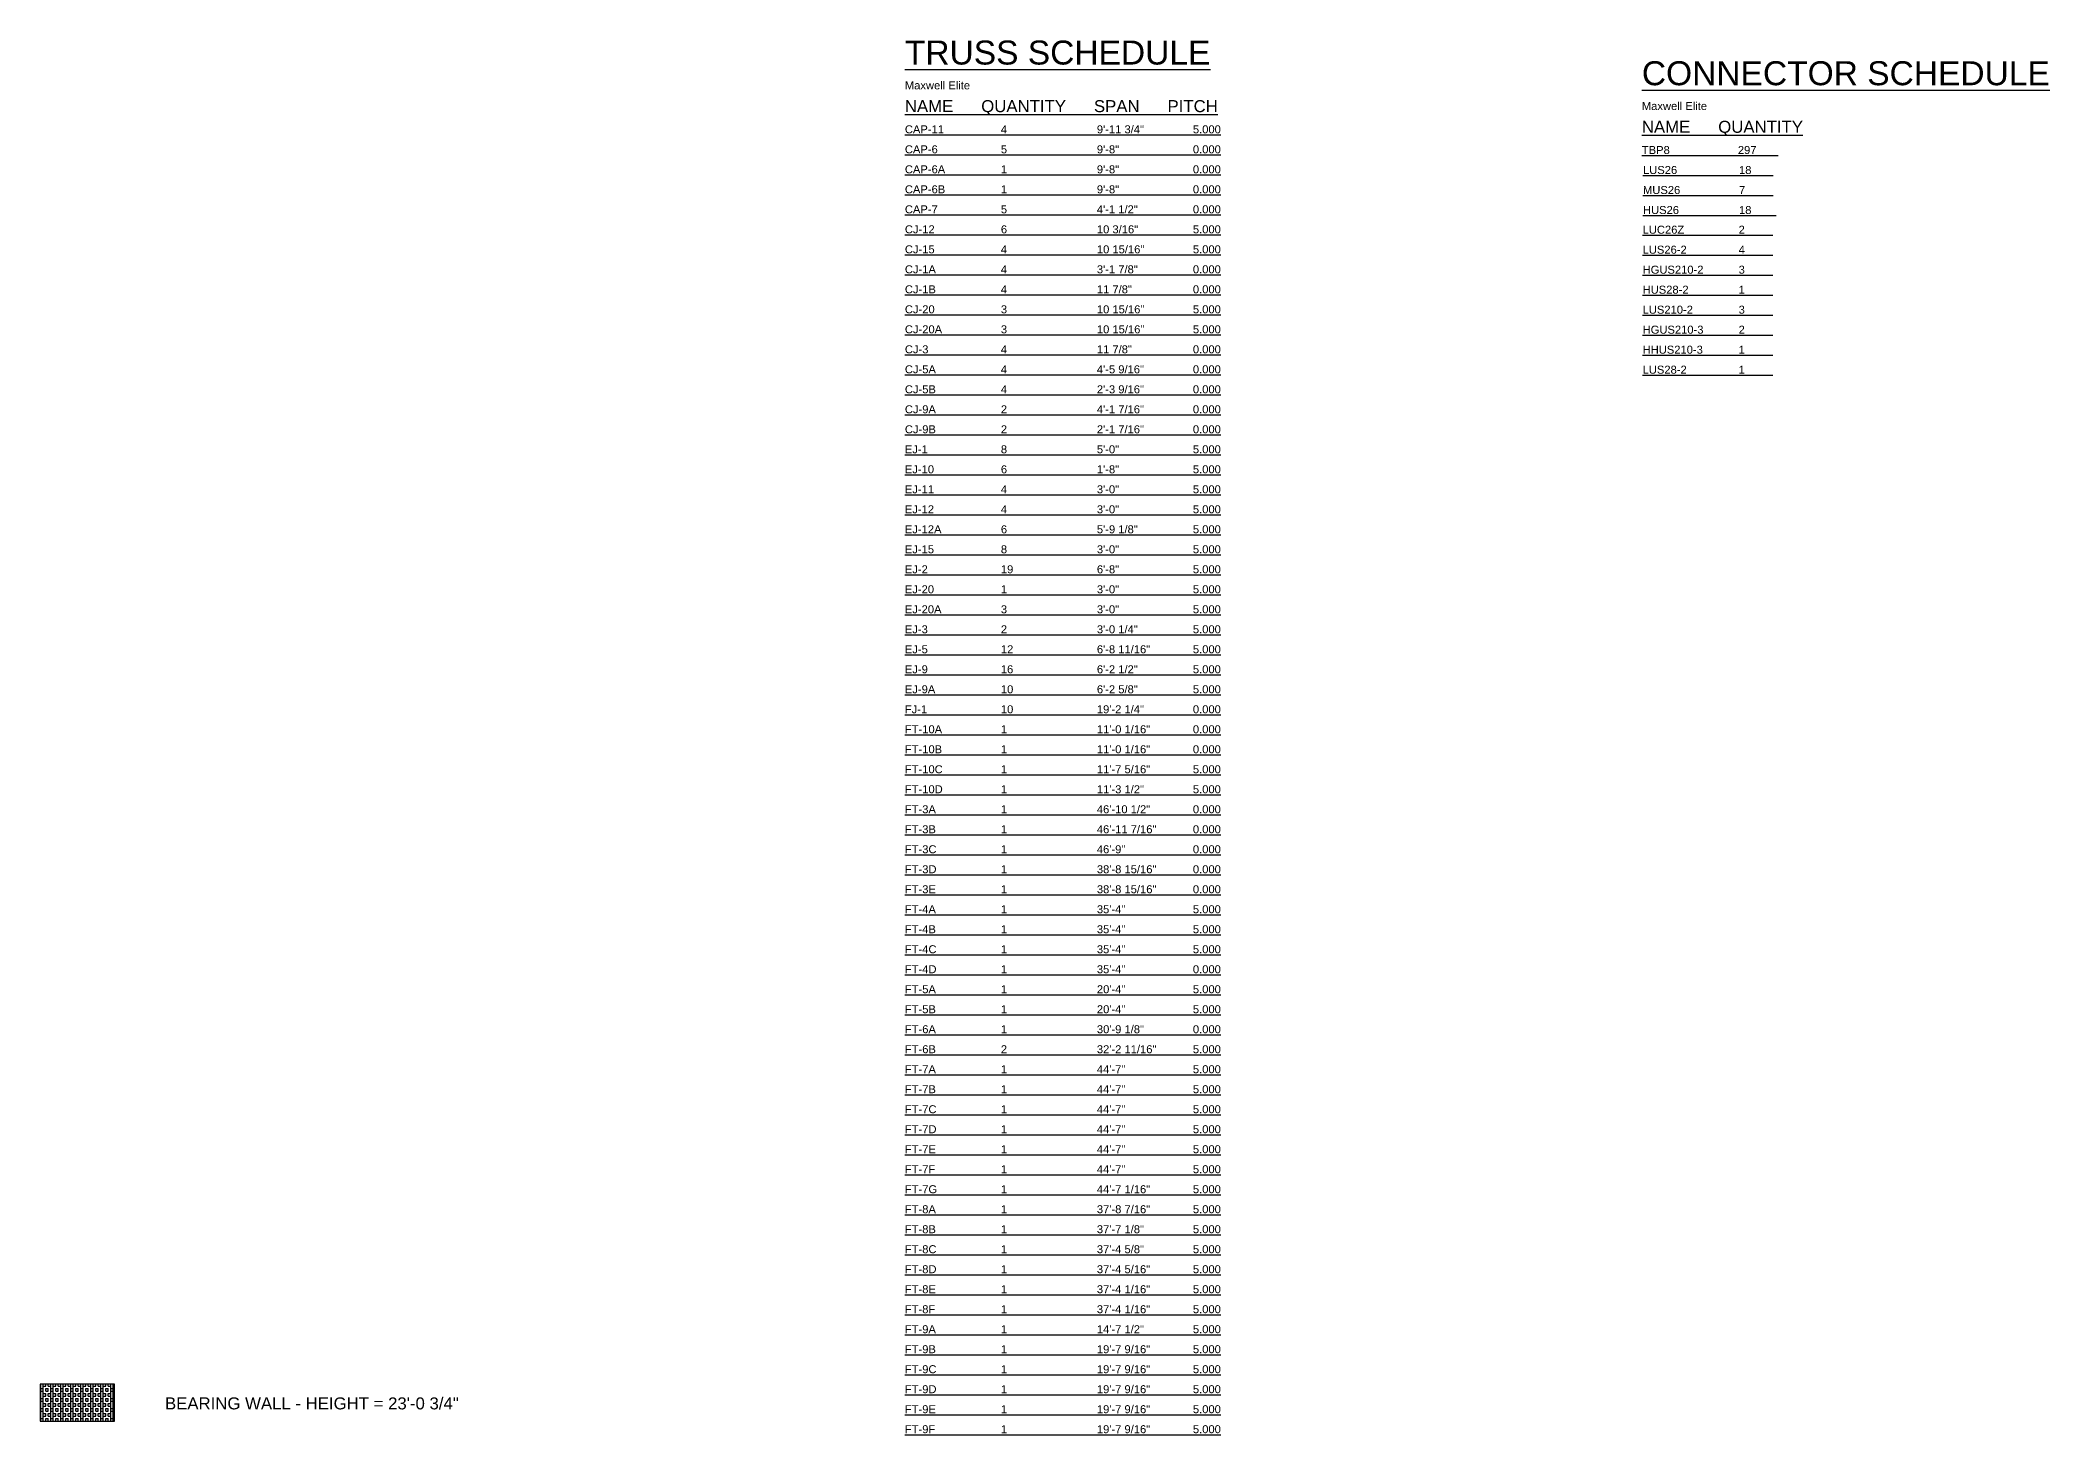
# Model space of a CAD drawing. Header units: inches. Extents: x -1174 to 3208, y -125 to 2788.
# Drawn here: x 2204 to 3208, y 575 to 1272 of the extents above; entities that cross this region are included whole.
import ezdxf
from ezdxf.enums import TextEntityAlignment as Align

# ---------------------------------------------------------------- set-up
doc = ezdxf.new("R2010")
doc.units = ezdxf.units.IN
doc.header["$LTSCALE"] = 25
doc.header["$MEASUREMENT"] = 0
doc.layers.add('1WFIXTURES', color=3, linetype='Continuous')
doc.layers.add('RMARK', color=80, linetype='Continuous')
doc.styles.add('Plane', font='arial.ttf')

msp = doc.modelspace()

# ---------------------------------------------------------------- hatches: boundary and pattern name
at = {"layer": '1WFIXTURES'}
h = msp.add_hatch(dxfattribs=at)
h.set_pattern_fill('BOX', color=190, scale=5)
h.set_pattern_definition([(90, (243.8203, 4.351), (-5, 3e-16), []), (90, (245.0703, 4.351), (-5, 3e-16), []), (0, (243.8203, 4.351), (0, 5), [-1.25, 1.25]), (0, (243.8203, 5.601), (0, 5), [-1.25, 1.25]), (0, (243.8203, 6.851), (0, 5), [1.25, -1.25]), (0, (243.8203, 8.101), (0, 5), [1.25, -1.25]), (90, (246.3203, 4.351), (-5, 3e-16), [1.25, -1.25]), (90, (247.5703, 4.351), (-5, 3e-16), [1.25, -1.25])])
h.paths.add_polyline_path([(2203.55891, 581.79579), (2240.69863, 581.79579), (2240.69863, 600.35418), (2203.55891, 600.35418)])

# ---------------------------------------------------------------- linework, layer by layer
at = {"layer": '1WFIXTURES', "color": 190}
msp.add_lwpolyline([(2203.55891, 581.79579), (2240.69863, 581.79579), (2240.69863, 600.35418), (2203.55891, 600.35418)], close=True, dxfattribs=at)

# ---------------------------------------------------------------- texts
at = {"layer": '1WFIXTURES', "color": 190, "style": 'Plane'}
msp.add_text('BEARING WALL - HEIGHT = 23\'-0 3/4"', height=6, dxfattribs=at).set_placement((2265.95363, 587.73448))
at = {"layer": 'RMARK', "style": 'Plane'}
for s, height, p in [('%%uTRUSS SCHEDULE%%u', 12, (2635.83874, 1256.62048)), ('%%uCONNECTOR SCHEDULE%%u', 12, (3004.28996, 1246.27712)), ('Maxwell Elite', 4, (2635.83874, 1246.62048)), ('%%uNAME      QUANTITY      SPAN      PITCH%%u', 6, (2635.83874, 1234.62048)), ('Maxwell Elite', 4, (3004.28996, 1236.27712)), ('%%uCAP-11                        %%u', 4, (2635.83874, 1224.62048)), ('%%u4                             %%u', 4, (2683.83874, 1224.62048)), ('%%u9\'-11 3/4"                    %%u', 4, (2731.83874, 1224.62048)), ('%%u5.000%%u', 4, (2779.83874, 1224.62048)), ('%%uNAME      QUANTITY%%u', 6, (3004.28996, 1224.27712)), ('%%uCAP-6                         %%u', 4, (2635.83874, 1214.62048)), ('%%u5                             %%u', 4, (2683.83874, 1214.62048)), ('%%u9\'-8"                         %%u', 4, (2731.83874, 1214.62048)), ('%%u0.000%%u', 4, (2779.83874, 1214.62048)), ('%%uTBP8                          %%u', 4, (3004.28996, 1214.27712)), ('%%u297       %%u', 4, (3052.28996, 1214.27712)), ('%%uCAP-6A                        %%u', 4, (2635.83874, 1204.62048)), ('%%u1                             %%u', 4, (2683.83874, 1204.62048)), ('%%u9\'-8"                         %%u', 4, (2731.83874, 1204.62048)), ('%%u0.000%%u', 4, (2779.83874, 1204.62048)), ('%%uLUS26                         %%u', 4, (3004.86584, 1204.27619)), ('%%u18       %%u', 4, (3052.86584, 1204.27619)), ('%%uCAP-6B                        %%u', 4, (2635.83874, 1194.62048)), ('%%u1                             %%u', 4, (2683.83874, 1194.62048)), ('%%u9\'-8"                         %%u', 4, (2731.83874, 1194.62048)), ('%%u0.000%%u', 4, (2779.83874, 1194.62048)), ('%%uMUS26                         %%u', 4, (3004.86584, 1194.27619)), ('%%u7         %%u', 4, (3052.86584, 1194.27619)), ('%%uCAP-7                         %%u', 4, (2635.83874, 1184.62048)), ('%%u5                             %%u', 4, (2683.83874, 1184.62048)), ('%%u4\'-1 1/2"                     %%u', 4, (2731.83874, 1184.62048)), ('%%u0.000%%u', 4, (2779.83874, 1184.62048)), ('%%uHUS26                         %%u', 4, (3004.86584, 1184.27619)), ('%%u18        %%u', 4, (3052.86584, 1184.27619)), ('%%uCJ-12                         %%u', 4, (2635.83874, 1174.62048)), ('%%u6                             %%u', 4, (2683.83874, 1174.62048)), ('%%u10 3/16"                      %%u', 4, (2731.83874, 1174.62048)), ('%%u5.000%%u', 4, (2779.83874, 1174.62048)), ('%%uLUC26Z                        %%u', 4, (3004.6741, 1174.43212)), ('%%u2         %%u', 4, (3052.6741, 1174.43212)), ('%%uCJ-15                         %%u', 4, (2635.83874, 1164.62048)), ('%%u4                             %%u', 4, (2683.83874, 1164.62048)), ('%%u10 15/16"                     %%u', 4, (2731.83874, 1164.62048)), ('%%u5.000%%u', 4, (2779.83874, 1164.62048)), ('%%uLUS26-2                       %%u', 4, (3004.6741, 1164.43212)), ('%%u4         %%u', 4, (3052.6741, 1164.43212)), ('%%uCJ-1A                         %%u', 4, (2635.83874, 1154.62048)), ('%%u4                             %%u', 4, (2683.83874, 1154.62048)), ('%%u3\'-1 7/8"                     %%u', 4, (2731.83874, 1154.62048)), ('%%u0.000%%u', 4, (2779.83874, 1154.62048)), ('%%uHGUS210-2                     %%u', 4, (3004.6741, 1154.43212)), ('%%u3         %%u', 4, (3052.6741, 1154.43212)), ('%%uCJ-1B                         %%u', 4, (2635.83874, 1144.62048)), ('%%u4                             %%u', 4, (2683.83874, 1144.62048)), ('%%u11 7/8"                       %%u', 4, (2731.83874, 1144.62048)), ('%%u0.000%%u', 4, (2779.83874, 1144.62048)), ('%%uHUS28-2                       %%u', 4, (3004.6741, 1144.43212)), ('%%u1         %%u', 4, (3052.6741, 1144.43212)), ('%%uCJ-20                         %%u', 4, (2635.83874, 1134.62048)), ('%%u3                             %%u', 4, (2683.83874, 1134.62048)), ('%%u10 15/16"                     %%u', 4, (2731.83874, 1134.62048)), ('%%u5.000%%u', 4, (2779.83874, 1134.62048)), ('%%uLUS210-2                      %%u', 4, (3004.6741, 1134.43212)), ('%%u3         %%u', 4, (3052.6741, 1134.43212)), ('%%uCJ-20A                        %%u', 4, (2635.83874, 1124.62048)), ('%%u3                             %%u', 4, (2683.83874, 1124.62048)), ('%%u10 15/16"                     %%u', 4, (2731.83874, 1124.62048)), ('%%u5.000%%u', 4, (2779.83874, 1124.62048)), ('%%uHGUS210-3                     %%u', 4, (3004.6741, 1124.43212)), ('%%u2         %%u', 4, (3052.6741, 1124.43212)), ('%%uCJ-3                          %%u', 4, (2635.83874, 1114.62048)), ('%%u4                             %%u', 4, (2683.83874, 1114.62048)), ('%%u11 7/8"                       %%u', 4, (2731.83874, 1114.62048)), ('%%u0.000%%u', 4, (2779.83874, 1114.62048)), ('%%uHHUS210-3                     %%u', 4, (3004.6741, 1114.43212)), ('%%u1         %%u', 4, (3052.6741, 1114.43212)), ('%%uCJ-5A                         %%u', 4, (2635.83874, 1104.62048)), ('%%u4                             %%u', 4, (2683.83874, 1104.62048)), ('%%u4\'-5 9/16"                    %%u', 4, (2731.83874, 1104.62048)), ('%%u0.000%%u', 4, (2779.83874, 1104.62048)), ('%%uLUS28-2                       %%u', 4, (3004.6741, 1104.43212)), ('%%u1         %%u', 4, (3052.6741, 1104.43212)), ('%%uCJ-5B                         %%u', 4, (2635.83874, 1094.62048)), ('%%u4                             %%u', 4, (2683.83874, 1094.62048)), ('%%u2\'-3 9/16"                    %%u', 4, (2731.83874, 1094.62048)), ('%%u0.000%%u', 4, (2779.83874, 1094.62048)), ('%%uCJ-9A                         %%u', 4, (2635.83874, 1084.62048)), ('%%u2                             %%u', 4, (2683.83874, 1084.62048)), ('%%u4\'-1 7/16"                    %%u', 4, (2731.83874, 1084.62048)), ('%%u0.000%%u', 4, (2779.83874, 1084.62048)), ('%%uCJ-9B                         %%u', 4, (2635.83874, 1074.62048)), ('%%u2                             %%u', 4, (2683.83874, 1074.62048)), ('%%u2\'-1 7/16"                    %%u', 4, (2731.83874, 1074.62048)), ('%%u0.000%%u', 4, (2779.83874, 1074.62048)), ('%%uEJ-1                          %%u', 4, (2635.83874, 1064.62048)), ('%%u8                             %%u', 4, (2683.83874, 1064.62048)), ('%%u5\'-0"                         %%u', 4, (2731.83874, 1064.62048)), ('%%u5.000%%u', 4, (2779.83874, 1064.62048)), ('%%uEJ-10                         %%u', 4, (2635.83874, 1054.62048)), ('%%u6                             %%u', 4, (2683.83874, 1054.62048)), ('%%u1\'-8"                         %%u', 4, (2731.83874, 1054.62048)), ('%%u5.000%%u', 4, (2779.83874, 1054.62048)), ('%%uEJ-11                         %%u', 4, (2635.83874, 1044.62048)), ('%%u4                             %%u', 4, (2683.83874, 1044.62048)), ('%%u3\'-0"                         %%u', 4, (2731.83874, 1044.62048)), ('%%u5.000%%u', 4, (2779.83874, 1044.62048)), ('%%uEJ-12                         %%u', 4, (2635.83874, 1034.62048)), ('%%u4                             %%u', 4, (2683.83874, 1034.62048)), ('%%u3\'-0"                         %%u', 4, (2731.83874, 1034.62048)), ('%%u5.000%%u', 4, (2779.83874, 1034.62048)), ('%%uEJ-12A                        %%u', 4, (2635.83874, 1024.62048)), ('%%u6                             %%u', 4, (2683.83874, 1024.62048)), ('%%u5\'-9 1/8"                     %%u', 4, (2731.83874, 1024.62048)), ('%%u5.000%%u', 4, (2779.83874, 1024.62048)), ('%%uEJ-15                         %%u', 4, (2635.83874, 1014.62048)), ('%%u8                             %%u', 4, (2683.83874, 1014.62048)), ('%%u3\'-0"                         %%u', 4, (2731.83874, 1014.62048)), ('%%u5.000%%u', 4, (2779.83874, 1014.62048)), ('%%uEJ-2                          %%u', 4, (2635.83874, 1004.62048)), ('%%u19                            %%u', 4, (2683.83874, 1004.62048)), ('%%u6\'-8"                         %%u', 4, (2731.83874, 1004.62048)), ('%%u5.000%%u', 4, (2779.83874, 1004.62048)), ('%%uEJ-20                         %%u', 4, (2635.83874, 994.62048)), ('%%u1                             %%u', 4, (2683.83874, 994.62048)), ('%%u3\'-0"                         %%u', 4, (2731.83874, 994.62048)), ('%%u5.000%%u', 4, (2779.83874, 994.62048)), ('%%uEJ-20A                        %%u', 4, (2635.83874, 984.62048)), ('%%u3                             %%u', 4, (2683.83874, 984.62048)), ('%%u3\'-0"                         %%u', 4, (2731.83874, 984.62048)), ('%%u5.000%%u', 4, (2779.83874, 984.62048)), ('%%uEJ-3                          %%u', 4, (2635.83874, 974.62048)), ('%%u2                             %%u', 4, (2683.83874, 974.62048)), ('%%u3\'-0 1/4"                     %%u', 4, (2731.83874, 974.62048)), ('%%u5.000%%u', 4, (2779.83874, 974.62048)), ('%%uEJ-5                          %%u', 4, (2635.83874, 964.62048)), ('%%u12                            %%u', 4, (2683.83874, 964.62048)), ('%%u6\'-8 11/16"                   %%u', 4, (2731.83874, 964.62048)), ('%%u5.000%%u', 4, (2779.83874, 964.62048)), ('%%uEJ-9                          %%u', 4, (2635.83874, 954.62048)), ('%%u16                            %%u', 4, (2683.83874, 954.62048)), ('%%u6\'-2 1/2"                     %%u', 4, (2731.83874, 954.62048)), ('%%u5.000%%u', 4, (2779.83874, 954.62048)), ('%%uEJ-9A                         %%u', 4, (2635.83874, 944.62048)), ('%%u10                            %%u', 4, (2683.83874, 944.62048)), ('%%u6\'-2 5/8"                     %%u', 4, (2731.83874, 944.62048)), ('%%u5.000%%u', 4, (2779.83874, 944.62048)), ('%%uFJ-1                          %%u', 4, (2635.83874, 934.62048)), ('%%u10                            %%u', 4, (2683.83874, 934.62048)), ('%%u19\'-2 1/4"                    %%u', 4, (2731.83874, 934.62048)), ('%%u0.000%%u', 4, (2779.83874, 934.62048)), ('%%uFT-10A                        %%u', 4, (2635.83874, 924.62048)), ('%%u1                             %%u', 4, (2683.83874, 924.62048)), ('%%u11\'-0 1/16"                   %%u', 4, (2731.83874, 924.62048)), ('%%u0.000%%u', 4, (2779.83874, 924.62048)), ('%%uFT-10B                        %%u', 4, (2635.83874, 914.62048)), ('%%u1                             %%u', 4, (2683.83874, 914.62048)), ('%%u11\'-0 1/16"                   %%u', 4, (2731.83874, 914.62048)), ('%%u0.000%%u', 4, (2779.83874, 914.62048)), ('%%uFT-10C                        %%u', 4, (2635.83874, 904.62048)), ('%%u1                             %%u', 4, (2683.83874, 904.62048)), ('%%u11\'-7 5/16"                   %%u', 4, (2731.83874, 904.62048)), ('%%u5.000%%u', 4, (2779.83874, 904.62048)), ('%%uFT-10D                        %%u', 4, (2635.83874, 894.62048)), ('%%u1                             %%u', 4, (2683.83874, 894.62048)), ('%%u11\'-3 1/2"                    %%u', 4, (2731.83874, 894.62048)), ('%%u5.000%%u', 4, (2779.83874, 894.62048)), ('%%uFT-3A                         %%u', 4, (2635.83874, 884.62048)), ('%%u1                             %%u', 4, (2683.83874, 884.62048)), ('%%u46\'-10 1/2"                   %%u', 4, (2731.83874, 884.62048)), ('%%u0.000%%u', 4, (2779.83874, 884.62048)), ('%%uFT-3B                         %%u', 4, (2635.83874, 874.62048)), ('%%u1                             %%u', 4, (2683.83874, 874.62048)), ('%%u46\'-11 7/16"                  %%u', 4, (2731.83874, 874.62048)), ('%%u0.000%%u', 4, (2779.83874, 874.62048)), ('%%uFT-3C                         %%u', 4, (2635.83874, 864.62048)), ('%%u1                             %%u', 4, (2683.83874, 864.62048)), ('%%u46\'-9"                        %%u', 4, (2731.83874, 864.62048)), ('%%u0.000%%u', 4, (2779.83874, 864.62048)), ('%%uFT-3D                         %%u', 4, (2635.83874, 854.62048)), ('%%u1                             %%u', 4, (2683.83874, 854.62048)), ('%%u38\'-8 15/16"                  %%u', 4, (2731.83874, 854.62048)), ('%%u0.000%%u', 4, (2779.83874, 854.62048)), ('%%uFT-3E                         %%u', 4, (2635.83874, 844.62048)), ('%%u1                             %%u', 4, (2683.83874, 844.62048)), ('%%u38\'-8 15/16"                  %%u', 4, (2731.83874, 844.62048)), ('%%u0.000%%u', 4, (2779.83874, 844.62048)), ('%%uFT-4A                         %%u', 4, (2635.83874, 834.62048)), ('%%u1                             %%u', 4, (2683.83874, 834.62048)), ('%%u35\'-4"                        %%u', 4, (2731.83874, 834.62048)), ('%%u5.000%%u', 4, (2779.83874, 834.62048)), ('%%uFT-4B                         %%u', 4, (2635.83874, 824.62048)), ('%%u1                             %%u', 4, (2683.83874, 824.62048)), ('%%u35\'-4"                        %%u', 4, (2731.83874, 824.62048)), ('%%u5.000%%u', 4, (2779.83874, 824.62048)), ('%%uFT-4C                         %%u', 4, (2635.83874, 814.62048)), ('%%u1                             %%u', 4, (2683.83874, 814.62048)), ('%%u35\'-4"                        %%u', 4, (2731.83874, 814.62048)), ('%%u5.000%%u', 4, (2779.83874, 814.62048)), ('%%uFT-4D                         %%u', 4, (2635.83874, 804.62048)), ('%%u1                             %%u', 4, (2683.83874, 804.62048)), ('%%u35\'-4"                        %%u', 4, (2731.83874, 804.62048)), ('%%u0.000%%u', 4, (2779.83874, 804.62048)), ('%%uFT-5A                         %%u', 4, (2635.83874, 794.62048)), ('%%u1                             %%u', 4, (2683.83874, 794.62048)), ('%%u20\'-4"                        %%u', 4, (2731.83874, 794.62048)), ('%%u5.000%%u', 4, (2779.83874, 794.62048)), ('%%uFT-5B                         %%u', 4, (2635.83874, 784.62048)), ('%%u1                             %%u', 4, (2683.83874, 784.62048)), ('%%u20\'-4"                        %%u', 4, (2731.83874, 784.62048)), ('%%u5.000%%u', 4, (2779.83874, 784.62048)), ('%%uFT-6A                         %%u', 4, (2635.83874, 774.62048)), ('%%u1                             %%u', 4, (2683.83874, 774.62048)), ('%%u30\'-9 1/8"                    %%u', 4, (2731.83874, 774.62048)), ('%%u0.000%%u', 4, (2779.83874, 774.62048)), ('%%uFT-6B                         %%u', 4, (2635.83874, 764.62048)), ('%%u2                             %%u', 4, (2683.83874, 764.62048)), ('%%u32\'-2 11/16"                  %%u', 4, (2731.83874, 764.62048)), ('%%u5.000%%u', 4, (2779.83874, 764.62048)), ('%%uFT-7A                         %%u', 4, (2635.83874, 754.62048)), ('%%u1                             %%u', 4, (2683.83874, 754.62048)), ('%%u44\'-7"                        %%u', 4, (2731.83874, 754.62048)), ('%%u5.000%%u', 4, (2779.83874, 754.62048)), ('%%uFT-7B                         %%u', 4, (2635.83874, 744.62048)), ('%%u1                             %%u', 4, (2683.83874, 744.62048)), ('%%u44\'-7"                        %%u', 4, (2731.83874, 744.62048)), ('%%u5.000%%u', 4, (2779.83874, 744.62048)), ('%%uFT-7C                         %%u', 4, (2635.83874, 734.62048)), ('%%u1                             %%u', 4, (2683.83874, 734.62048)), ('%%u44\'-7"                        %%u', 4, (2731.83874, 734.62048)), ('%%u5.000%%u', 4, (2779.83874, 734.62048)), ('%%uFT-7D                         %%u', 4, (2635.83874, 724.62048)), ('%%u1                             %%u', 4, (2683.83874, 724.62048)), ('%%u44\'-7"                        %%u', 4, (2731.83874, 724.62048)), ('%%u5.000%%u', 4, (2779.83874, 724.62048)), ('%%uFT-7E                         %%u', 4, (2635.83874, 714.62048)), ('%%u1                             %%u', 4, (2683.83874, 714.62048)), ('%%u44\'-7"                        %%u', 4, (2731.83874, 714.62048)), ('%%u5.000%%u', 4, (2779.83874, 714.62048)), ('%%uFT-7F                         %%u', 4, (2635.83874, 704.62048)), ('%%u1                             %%u', 4, (2683.83874, 704.62048)), ('%%u44\'-7"                        %%u', 4, (2731.83874, 704.62048)), ('%%u5.000%%u', 4, (2779.83874, 704.62048)), ('%%uFT-7G                         %%u', 4, (2635.83874, 694.62048)), ('%%u1                             %%u', 4, (2683.83874, 694.62048)), ('%%u44\'-7 1/16"                   %%u', 4, (2731.83874, 694.62048)), ('%%u5.000%%u', 4, (2779.83874, 694.62048)), ('%%uFT-8A                         %%u', 4, (2635.83874, 684.62048)), ('%%u1                             %%u', 4, (2683.83874, 684.62048)), ('%%u37\'-8 7/16"                   %%u', 4, (2731.83874, 684.62048)), ('%%u5.000%%u', 4, (2779.83874, 684.62048)), ('%%uFT-8B                         %%u', 4, (2635.83874, 674.62048)), ('%%u1                             %%u', 4, (2683.83874, 674.62048)), ('%%u37\'-7 1/8"                    %%u', 4, (2731.83874, 674.62048)), ('%%u5.000%%u', 4, (2779.83874, 674.62048)), ('%%uFT-8C                         %%u', 4, (2635.83874, 664.62048)), ('%%u1                             %%u', 4, (2683.83874, 664.62048)), ('%%u37\'-4 5/8"                    %%u', 4, (2731.83874, 664.62048)), ('%%u5.000%%u', 4, (2779.83874, 664.62048)), ('%%uFT-8D                         %%u', 4, (2635.83874, 654.62048)), ('%%u1                             %%u', 4, (2683.83874, 654.62048)), ('%%u37\'-4 5/16"                   %%u', 4, (2731.83874, 654.62048)), ('%%u5.000%%u', 4, (2779.83874, 654.62048)), ('%%uFT-8E                         %%u', 4, (2635.83874, 644.62048)), ('%%u1                             %%u', 4, (2683.83874, 644.62048)), ('%%u37\'-4 1/16"                   %%u', 4, (2731.83874, 644.62048)), ('%%u5.000%%u', 4, (2779.83874, 644.62048)), ('%%uFT-8F                         %%u', 4, (2635.83874, 634.62048)), ('%%u1                             %%u', 4, (2683.83874, 634.62048)), ('%%u37\'-4 1/16"                   %%u', 4, (2731.83874, 634.62048)), ('%%u5.000%%u', 4, (2779.83874, 634.62048)), ('%%uFT-9A                         %%u', 4, (2635.83874, 624.62048)), ('%%u1                             %%u', 4, (2683.83874, 624.62048)), ('%%u14\'-7 1/2"                    %%u', 4, (2731.83874, 624.62048)), ('%%u5.000%%u', 4, (2779.83874, 624.62048)), ('%%uFT-9B                         %%u', 4, (2635.83874, 614.62048)), ('%%u1                             %%u', 4, (2683.83874, 614.62048)), ('%%u19\'-7 9/16"                   %%u', 4, (2731.83874, 614.62048)), ('%%u5.000%%u', 4, (2779.83874, 614.62048)), ('%%uFT-9C                         %%u', 4, (2635.83874, 604.62048)), ('%%u1                             %%u', 4, (2683.83874, 604.62048)), ('%%u19\'-7 9/16"                   %%u', 4, (2731.83874, 604.62048)), ('%%u5.000%%u', 4, (2779.83874, 604.62048)), ('%%uFT-9D                         %%u', 4, (2635.83874, 594.62048)), ('%%u1                             %%u', 4, (2683.83874, 594.62048)), ('%%u19\'-7 9/16"                   %%u', 4, (2731.83874, 594.62048)), ('%%u5.000%%u', 4, (2779.83874, 594.62048)), ('%%uFT-9E                         %%u', 4, (2635.83874, 584.62048)), ('%%u1                             %%u', 4, (2683.83874, 584.62048)), ('%%u19\'-7 9/16"                   %%u', 4, (2731.83874, 584.62048)), ('%%u5.000%%u', 4, (2779.83874, 584.62048)), ('%%uFT-9F                         %%u', 4, (2635.83874, 574.62048)), ('%%u1                             %%u', 4, (2683.83874, 574.62048)), ('%%u19\'-7 9/16"                   %%u', 4, (2731.83874, 574.62048)), ('%%u5.000%%u', 4, (2779.83874, 574.62048))]:
    msp.add_text(s, height=height, dxfattribs=at).set_placement(p, align=Align.BOTTOM_LEFT)

doc.saveas('drawing.dxf')
